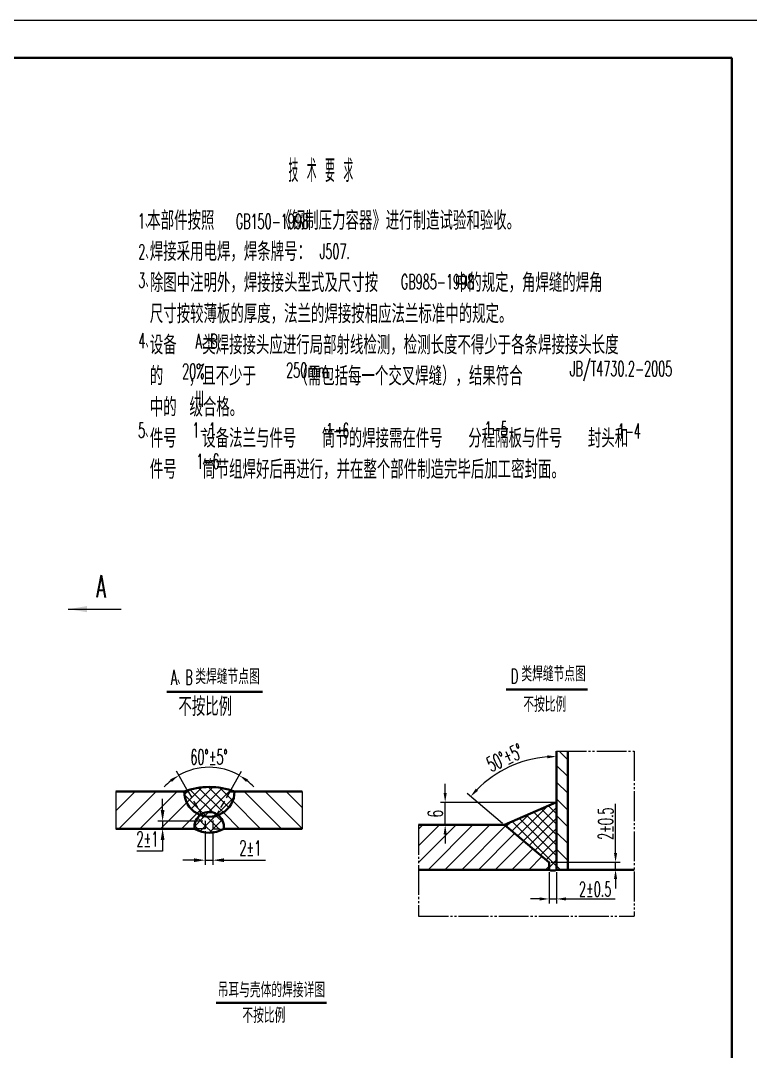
# Model space of a CAD drawing. Header units: millimetres. Extents: x 653 to 3278, y 1219 to 2187.
# Drawn here: x 873.2 to 1068.9, y 1910.6 to 2186.8 of the extents above; entities that cross this region are included whole.
import ezdxf

# ---------------------------------------------------------------- set-up
doc = ezdxf.new("R2010")
doc.units = ezdxf.units.MM
doc.linetypes.add('JIS_02_2.0', pattern=[3, 2, -1])
doc.linetypes.add('JIS_09_08', pattern=[10.75, 8, -0.55, 0.55, -0.55, 0.55, -0.55])
for name, color, linetype, lineweight in [('图层1', 1, 'Continuous', 40), ('图层3', 2, 'Continuous', 20), ('图层4', 5, 'JIS_02_2.0', 20), ('图层5', 6, 'JIS_09_08', 20)]:
    doc.layers.add(name, color=color, linetype=linetype, lineweight=lineweight)
doc.styles.get("Standard").update_dxf_attribs({"font": 'romans.shx', "width": 0.55, "height": 4, "bigfont": 'gbcbig.shx'})
doc.styles.add('数字', font='romans.shx', dxfattribs={"width": 0.55, "height": 4, "bigfont": 'gbcbig.shx'})
doc.styles.add('文字', font='romans.shx', dxfattribs={"height": 4, "bigfont": 'gbcbig.shx'})
doc.styles.add('样式 2', font='romans.shx', dxfattribs={"width": 0.55, "height": 4, "bigfont": 'gbcbig.shx'})
doc.dimstyles.new('ISO-25', dxfattribs={"dimtxt": 4, "dimasz": 3, "dimexe": 1.25, "dimexo": 0.625, "dimgap": 1.25, "dimtad": 1, "dimtoh": 1, "dimtxsty": 'Standard', "dimcen": 2.5, "dimadec": 1, "dimazin": 2, "dimtfac": 1, "dimtmove": 0, "dimatfit": 3, "dimfxl": 1, "dimarcsym": 0})
doc.dimstyles.new('副本ISO-25', dxfattribs={"dimtxt": 4, "dimasz": 2.5, "dimexe": 1.25, "dimexo": 0.625, "dimtad": 1, "dimdsep": 46, "dimtxsty": '样式 2', "dimcen": 2.5, "dimadec": 0, "dimazin": 0, "dimtp": 1, "dimtm": 0.5, "dimtfac": 1, "dimtmove": 0, "dimatfit": 1, "dimfxl": 1, "dimlwd": 25, "dimlwe": 25, "dimarcsym": 0})

# ---------------------------------------------------------------- blocks, each defined once
blk = doc.blocks.new('*D288')
at = {"layer": 'Defpoints', "color": 0}
for p in [(1016.91, 1991.08), (1008.28, 1988.38), (1002.94, 1971.29), (1014.91, 1961.25), (1016.91, 1959.29)]:
    blk.add_point(p, dxfattribs=at)
at = {"layer": '图层3', "color": 0, "lineweight": 25}
blk.add_line((1002.46, 1971.7), (992.92, 1979.7), dxfattribs=at)
blk.add_arc((1016.91, 1959.57), 30.07, 94.7648, 135.2352, dxfattribs=at)
at = {"layer": '图层3', "color": 0}
for points in [[(1014.39, 1989.95), (1014.43, 1989.12), (1016.91, 1989.64)], [(995.87, 1980.46), (995.25, 1981.03), (993.87, 1978.9)]]:
    blk.add_solid(points, dxfattribs=at)
at = {"layer": '图层3', "color": 0, "insert": (1003.04, 1989.3), "char_height": 4, "attachment_point": 5, "rotation": 25, "style": '数字'}
blk.add_mtext('50°%%P5%%D', dxfattribs=at)
blk = doc.blocks.new('*D289')
at = {"layer": 'Defpoints', "color": 0}
for p in [(987.05, 1977.35), (1016.91, 1977.35), (1002.94, 1971.29)]:
    blk.add_point(p, dxfattribs=at)
at = {"layer": '图层3', "color": 0, "lineweight": 25}
for p, q in [((987.05, 1979.85), (987.05, 1982.35)), ((1016.28, 1977.35), (985.8, 1977.35)), ((987.05, 1971.29), (987.05, 1977.35)), ((1002.31, 1971.29), (985.8, 1971.29)), ((987.05, 1968.79), (987.05, 1966.29))]:
    blk.add_line(p, q, dxfattribs=at)
at = {"layer": '图层3', "color": 0}
for points in [[(986.63, 1979.85), (987.47, 1979.85), (987.05, 1977.35)], [(986.63, 1968.79), (987.47, 1968.79), (987.05, 1971.29)]]:
    blk.add_solid(points, dxfattribs=at)
at = {"layer": '图层3', "color": 0, "insert": (984.43, 1974.32), "char_height": 4, "attachment_point": 5, "rotation": 90, "style": '数字'}
blk.add_mtext('6', dxfattribs=at)
blk = doc.blocks.new('*D290')
at = {"layer": 'Defpoints', "color": 0}
for p in [(1014.85, 1961.29), (1014.91, 1959.29), (1032.72, 1959.29)]:
    blk.add_point(p, dxfattribs=at)
at = {"layer": '图层3', "color": 0, "lineweight": 25}
for p, q in [((1032.72, 1963.79), (1032.72, 1976.97)), ((1015.48, 1961.29), (1033.97, 1961.29)), ((1032.72, 1959.29), (1032.72, 1961.29)), ((1015.53, 1959.29), (1033.97, 1959.29)), ((1032.72, 1956.79), (1032.72, 1954.29))]:
    blk.add_line(p, q, dxfattribs=at)
at = {"layer": '图层3', "color": 0}
for points in [[(1032.3, 1963.79), (1033.14, 1963.79), (1032.72, 1961.29)], [(1032.3, 1956.79), (1033.14, 1956.79), (1032.72, 1959.29)]]:
    blk.add_solid(points, dxfattribs=at)
at = {"layer": '图层3', "color": 0, "insert": (1030.09, 1971.63), "char_height": 4, "attachment_point": 5, "rotation": 90, "style": '数字'}
blk.add_mtext('2%%P0.5', dxfattribs=at)
blk = doc.blocks.new('*D291')
at = {"layer": 'Defpoints', "color": 0}
for p in [(1014.91, 1959.29), (1016.91, 1959.29), (1016.91, 1951.47)]:
    blk.add_point(p, dxfattribs=at)
at = {"layer": '图层3', "color": 0, "lineweight": 25}
for p, q in [((1014.91, 1958.67), (1014.91, 1950.22)), ((1016.91, 1958.67), (1016.91, 1950.22)), ((1012.41, 1951.47), (1009.91, 1951.47)), ((1014.91, 1951.47), (1016.91, 1951.47)), ((1019.41, 1951.47), (1032.59, 1951.47))]:
    blk.add_line(p, q, dxfattribs=at)
at = {"layer": '图层3', "color": 0}
for points in [[(1012.41, 1951.88), (1012.41, 1951.05), (1014.91, 1951.47)], [(1019.41, 1951.88), (1019.41, 1951.05), (1016.91, 1951.47)]]:
    blk.add_solid(points, dxfattribs=at)
at = {"layer": '图层3', "color": 0, "insert": (1027.25, 1954.09), "char_height": 4, "attachment_point": 5, "style": '数字'}
blk.add_mtext('2%%P0.5', dxfattribs=at)
blk = doc.blocks.new('*D282')
at = {"layer": 'Defpoints', "color": 0}
for p in [(922.75, 1972.27), (911.31, 1970.27), (922.74, 1970.27)]:
    blk.add_point(p, dxfattribs=at)
at = {"layer": '图层3', "color": 0, "lineweight": -2}
for p, q in [((911.31, 1975.27), (911.31, 1978.27)), ((922.13, 1972.27), (910.06, 1972.27)), ((911.31, 1972.27), (911.31, 1970.27)), ((922.12, 1970.27), (910.06, 1970.27)), ((911.31, 1967.27), (911.31, 1964.27)), ((911.31, 1964.27), (904.41, 1964.27))]:
    blk.add_line(p, q, dxfattribs=at)
at = {"layer": '图层3', "color": 0}
for points in [[(910.81, 1975.27), (911.81, 1975.27), (911.31, 1972.27)], [(910.81, 1967.27), (911.81, 1967.27), (911.31, 1970.27)]]:
    blk.add_solid(points, dxfattribs=at)
at = {"layer": '图层3', "color": 0, "insert": (907.24, 1967.52), "char_height": 4, "attachment_point": 5, "style": '数字'}
blk.add_mtext('2%%P1', dxfattribs=at)
blk = doc.blocks.new('*D283')
at = {"layer": 'Defpoints', "color": 0}
for p in [(926.57, 1986.51), (918.13, 1980.27), (929.37, 1980.27), (922.75, 1972.27), (924.74, 1972.26)]:
    blk.add_point(p, dxfattribs=at)
at = {"layer": '图层3', "color": 0, "lineweight": 25}
for p, q in [((917.82, 1980.81), (915.02, 1985.67)), ((929.68, 1980.81), (932.48, 1985.67))]:
    blk.add_line(p, q, dxfattribs=at)
for start, end in [(60, 120), (128.8408, 137.6816), (42.3184, 51.1592)]:
    blk.add_arc((923.75, 1970.54), 16.22, start, end, dxfattribs=at)
at = {"layer": '图层3', "color": 0}
for points in [[(913.34, 1983.52), (913.81, 1982.83), (915.64, 1984.58)], [(933.69, 1982.83), (934.16, 1983.52), (931.86, 1984.58)]]:
    blk.add_solid(points, dxfattribs=at)
at = {"layer": '图层3', "color": 0, "insert": (923.75, 1989.49), "char_height": 4, "attachment_point": 5, "style": '数字'}
blk.add_mtext('60°%%P5%%D', dxfattribs=at)
blk = doc.blocks.new('*D284')
at = {"layer": 'Defpoints', "color": 0}
for p in [(922.74, 1970.27), (924.74, 1970.27), (924.74, 1961.85)]:
    blk.add_point(p, dxfattribs=at)
at = {"layer": '图层3', "color": 0, "lineweight": -2}
for p, q in [((922.74, 1969.64), (922.74, 1960.6)), ((924.74, 1969.64), (924.74, 1960.6)), ((919.74, 1961.85), (916.74, 1961.85)), ((922.74, 1961.85), (924.74, 1961.85)), ((927.74, 1961.85), (938.9, 1961.85))]:
    blk.add_line(p, q, dxfattribs=at)
at = {"layer": '图层3', "color": 0}
for points in [[(919.74, 1962.35), (919.74, 1961.35), (922.74, 1961.85)], [(927.74, 1962.35), (927.74, 1961.35), (924.74, 1961.85)]]:
    blk.add_solid(points, dxfattribs=at)
at = {"layer": '图层3', "color": 0, "insert": (934.82, 1965.1), "char_height": 4, "attachment_point": 5, "style": '数字'}
blk.add_mtext('2%%P1', dxfattribs=at)

msp = doc.modelspace()

# ---------------------------------------------------------------- hatches: boundary and pattern name
at = {"layer": '图层3'}
h = msp.add_hatch(dxfattribs=at)
h.set_pattern_fill('ANSI31', color=256, angle=90, style=0)
h.set_pattern_definition([(135, (1033.8945, 2464.1876), (-2.245064, -2.245064), [])])
h.paths.add_polyline_path([(1019.909, 1991.076), (1016.909, 1991.076), (1016.909, 1959.293), (1019.909, 1959.293)])
h = msp.add_hatch(dxfattribs=at)
h.set_pattern_fill('ANSI31', color=256, scale=1.25, style=0)
h.set_pattern_definition([(45, (-2238.5575, 2811.5283), (-2.80633, 2.80633), [])])
h.paths.add_polyline_path([(898.744, 1980.266), (898.744, 1970.266), (919.895, 1970.266, -0.2719444), (921.403, 1973.956, -0.3104357), (917.082, 1980.266)])
h = msp.add_hatch(dxfattribs=at)
h.set_pattern_fill('ANSI37', color=256, scale=0.625, angle=90, style=0)
h.set_pattern_definition([(135, (-2238.5575, 2811.5283), (-1.403165, -1.403165), []), (225, (-2238.5575, 2811.5283), (1.403165, -1.403165), [])])
h.paths.add_polyline_path([(929.365, 1980.266), (930.587, 1980.266, 0.1787371), (917.082, 1980.266), (918.134, 1980.266), (921.669, 1974.142, -0.2876478), (925.851, 1974.18)])
h.paths.add_polyline_path([(918.134, 1980.266), (917.082, 1980.266, 0.3104357), (921.403, 1973.956, -0.0206449), (921.669, 1974.142)])
h.paths.add_polyline_path([(930.587, 1980.266), (929.365, 1980.266), (925.851, 1974.18, -0.0274943), (926.207, 1973.933, 0.3130103)])
h.paths.add_polyline_path([(925.851, 1974.18, 0.2876478), (921.669, 1974.142), (921.87, 1973.795, 0.1406748), (925.595, 1973.736)])
h.paths.add_polyline_path([(922.744, 1972.28), (921.87, 1973.795, -0.0182708), (921.403, 1973.956, 0.2719444), (919.895, 1970.266), (922.744, 1970.266)])
h.paths.add_polyline_path([(926.207, 1973.933, -0.0237855), (925.595, 1973.736), (924.744, 1972.262), (924.744, 1970.266), (927.685, 1970.266, 0.2694259)])
h.paths.add_polyline_path([(924.744, 1972.262), (925.595, 1973.736, -0.1406748), (921.87, 1973.795), (922.752, 1972.266), (922.744, 1970.266), (919.895, 1970.266, 0.2732853), (927.685, 1970.266), (924.744, 1970.266)])
h = msp.add_hatch(dxfattribs=at)
h.set_pattern_fill('ANSI31', color=256, scale=1.25, angle=90, style=0)
h.set_pattern_definition([(135, (-2238.5575, 2811.5283), (-2.80633, -2.80633), [])])
h.paths.add_polyline_path([(948.744, 1970.266), (948.744, 1980.266), (930.587, 1980.266, -0.3130103), (926.207, 1973.933, -0.2694259), (927.685, 1970.266)])
h = msp.add_hatch(dxfattribs=at)
h.set_pattern_fill('ANSI37', color=256, scale=0.625, style=0)
h.set_pattern_definition([(45, (89.9818, 1478.388), (-1.403165, 1.403165), []), (135, (89.9818, 1478.388), (-1.403165, -1.403165), [])])
h.paths.add_polyline_path([(1016.909, 1977.354), (1002.937, 1971.293), (1014.854, 1961.293), (1014.909, 1961.293), (1014.909, 1959.293, 0.222292), (1016.909, 1959.293)])
h = msp.add_hatch(dxfattribs=at)
h.set_pattern_fill('ANSI31', color=256, style=0)
h.set_pattern_definition([(45, (1033.8945, 2464.1876), (-2.245064, 2.245064), [])])
h.paths.add_polyline_path([(979.909, 1971.293), (979.909, 1959.293), (1014.909, 1959.293), (1014.909, 1961.248), (1002.937, 1971.293)])

# ---------------------------------------------------------------- linework, layer by layer
at = {"layer": '图层1'}
for p, q in [((1063.866, 2176.779), (678.366, 2176.779)), ((1063.866, 2176.779), (1063.866, 1602.779)), ((912.437, 2006.917), (938.105, 2006.917)), ((1003.441, 2007.545), (1025.223, 2007.545)), ((1016.909, 1959.293), (1016.909, 1991.076)), ((1019.909, 1959.293), (1019.909, 1991.076)), ((898.744, 1980.266), (918.134, 1980.266)), ((929.365, 1980.266), (948.744, 1980.266)), ((1002.937, 1971.293), (1016.909, 1977.354)), ((898.744, 1970.266), (919.895, 1970.266)), ((927.685, 1970.266), (948.744, 1970.266)), ((979.909, 1971.293), (1002.937, 1971.293)), ((1014.909, 1961.248), (1002.937, 1971.293)), ((1014.909, 1959.293), (1014.909, 1961.293)), ((979.909, 1959.293), (1014.909, 1959.293)), ((1016.909, 1959.293), (1037.754, 1959.293)), ((925.646, 1923.594), (955.268, 1923.594))]:
    msp.add_line(p, q, dxfattribs=at)
for centre, radius, start, end in [((923.835, 1961.979), 19.494, 69.73226, 110.26774), ((923.835, 1980.256), 6.753, 179.91268, 0.08732), ((923.79, 1970.827), 3.935, 351.80472, 188.19528), ((923.79, 1976.86), 7.659, 239.43026, 300.56974), ((1015.909, 1961.432), 2.36, 244.93476, 295.06524)]:
    msp.add_arc(centre, radius, start, end, dxfattribs=at)
at = {"layer": '图层3'}
for p, q in [((1494.366, 2186.779), (653.366, 2186.779)), ((898.744, 1980.266), (898.744, 1970.266)), ((948.744, 1980.266), (948.744, 1970.266)), ((1014.854, 1961.293), (1014.909, 1961.293))]:
    msp.add_line(p, q, dxfattribs=at)
at = {"layer": '图层4'}
for p, q in [((917.082, 1980.266), (918.134, 1980.266)), ((918.134, 1980.266), (922.752, 1972.266)), ((929.365, 1980.266), (924.744, 1972.262)), ((930.587, 1980.266), (929.365, 1980.266)), ((922.752, 1972.266), (922.752, 1970.266)), ((924.744, 1972.262), (924.744, 1970.266)), ((922.744, 1970.266), (919.895, 1970.266)), ((924.744, 1970.266), (927.685, 1970.266))]:
    msp.add_line(p, q, dxfattribs=at)
at = {"layer": '图层5'}
for p, q in [((1016.909, 1991.076), (1037.754, 1991.076)), ((1037.754, 1991.076), (1037.754, 1946.866)), ((979.909, 1971.293), (979.909, 1946.866)), ((979.909, 1946.866), (1037.754, 1946.866))]:
    msp.add_line(p, q, dxfattribs=at)

# ---------------------------------------------------------------- texts
at = {"layer": '图层3', "char_height": 6, "attachment_point": 1}
for s, insert, width in [('技 术 要 求', (945.044, 2149.528), 73.98205), ('A', (893.547, 2038.214), 7.59589)]:
    msp.add_mtext(s, dxfattribs=dict(at, insert=insert, width=width))
at = {"layer": '图层3'}
for s, insert, char_height, width, attachment_point, style in [('1、', (904.724, 2135.096), 4, 16.184, 1, '数字'), (' {\\H1.25x; 本部件按照     《钢制压力容器》进行制造试验和验收。\\P  焊接采用电焊，焊条牌号：\\P  除图中注明外，焊接接头型式及尺寸按      中的规定，角焊缝的焊角\\P  尺寸按较薄板的厚度，法兰的焊接按相应法兰标准中的规定。\\P  设备  类焊接接头应进行局部射线检测，检测长度不得少于各条焊接接头长度\\P  的  ，且不少于   （需包括每一个交叉焊缝），结果符合\\P  中的 级合格。\\P  件号  设备法兰与件号  筒节的焊接需在件号  分程隔板与件号  封头和\\P  件号  筒节组焊好后再进行，并在整个部件制造完毕后加工密封面。}', (901.02, 2135.714), 4, 188.8156, 1, '文字'), ('GB150-1998', (930.919, 2134.986), 4, 25.48984, 1, '数字'), ('2、', (904.807, 2126.834), 4, 16.184, 1, '数字'), ('J507.', (953.417, 2126.958), 4, 43.62387, 1, '数字'), ('3、', (904.807, 2119.219), 4, 16.184, 1, '数字'), ('GB985-1998', (975.182, 2118.81), 4, 17.47749, 1, '数字'), ('4、', (904.807, 2103.057), 4, 16.184, 1, '数字'), ('A、B', (920.122, 2102.895), 4, 27.67778, 1, '数字'), ('JB/T4730.2-2005', (1020.482, 2095.54), 4, 8.28199, 1, '数字'), ('20%', (916.555, 2094.855), 4, 28.76309, 1, '数字'), ('250mm', (944.439, 2095.127), 4, 23.01557, 1, '数字'), ('Ⅲ', (919.946, 2087.775), 5, 28.16223, 1, '数字'), ('5、', (904.724, 2079.022), 4, 16.184, 1, '数字'), ('1-1', (919.305, 2079.102), 4, 27.16938, 1, '数字'), ('1-6', (955.138, 2078.95), 4, 21.14309, 1, '数字'), ('1-5', (997.596, 2079.361), 4, 12.50725, 1, '数字'), ('1-4', (1033.264, 2078.834), 4, 5.13317, 1, '数字'), ('1-6', (920.325, 2070.706), 4, 25.81505, 1, '数字'), ('类焊缝节点图', (928.712, 2010.995), 4, 70.54062, 5, '文字'), ('D', (1005.646, 2011.149), 4, 70.54062, 5, '数字'), ('类焊缝节点图', (1016.118, 2011.727), 4, 70.54062, 5, '文字'), ('A、B', (916.436, 2010.855), 4, 70.54062, 5, '数字'), ('不按比例', (922.744, 2002.976), 5, 58.34038, 5, '文字'), ('不按比例', (1013.75, 2003.566), 4, 70.54062, 5, '文字'), ('吊耳与壳体的焊接详图', (940.457, 1927.064), 4, 70.54062, 5, '文字'), ('不按比例', (938.457, 1920.258), 4, 58.34038, 5, '文字')]:
    msp.add_mtext(s, dxfattribs=dict(at, insert=insert, char_height=char_height, width=width, attachment_point=attachment_point, style=style))

# ---------------------------------------------------------------- dimensions: what is measured, and where the dimension line sits
for base, line1, line2, picture, middle in [((1008.285, 1988.377), ((1016.909, 1959.293), (1016.909, 1991.076)), ((1014.909, 1961.248), (1002.937, 1971.293)), '*D288', (1003.044, 1989.302)), ((926.566, 1986.511), ((924.744, 1972.262), (929.365, 1980.266)), ((922.752, 1972.266), (918.134, 1980.266)), '*D283', (923.749, 1989.493))]:
    dim = msp.add_angular_dim_2l(base=base, line1=line1, line2=line2, text='<>%%P5%%D', dimstyle='副本ISO-25', override={"dimtxsty": '数字'}, dxfattribs=at)
    dim.commit()
    dim.dimension.update_dxf_attribs({"geometry": picture, "text_midpoint": middle})
for base, p1, p2, text, dimstyle, picture, middle in [((987.05, 1977.354), (1002.937, 1971.293), (1016.909, 1977.354), '6', '副本ISO-25', '*D289', (984.425, 1974.324)), ((911.314, 1970.266), (922.752, 1972.266), (922.744, 1970.266), '2%%P1', 'ISO-25', '*D282', (907.235, 1967.516))]:
    dim = msp.add_linear_dim(base=base, p1=p1, p2=p2, angle=90, text=text, dimstyle=dimstyle, override={"dimtxsty": '数字'}, dxfattribs=at)
    dim.commit()
    dim.dimension.update_dxf_attribs({"geometry": picture, "text_midpoint": middle})
dim = msp.add_linear_dim(base=(1032.719, 1959.293), p1=(1014.854, 1961.293), p2=(1014.909, 1959.293), angle=90, text='2%%P0.5', dimstyle='副本ISO-25', override={"dimtxsty": '数字'}, dxfattribs=at)
dim.commit()
dim.dimension.update_dxf_attribs({"geometry": '*D290', "text_midpoint": (1032.719, 1971.633), "dimtype": 160})
for base, p1, p2, text, dimstyle, picture, middle in [((924.744, 1961.845), (922.744, 1970.266), (924.744, 1970.266), '2%%P1', 'ISO-25', '*D284', (934.823, 1965.095)), ((1016.909, 1951.466), (1014.909, 1959.293), (1016.909, 1959.293), '2%%P0.5', '副本ISO-25', '*D291', (1027.248, 1954.091))]:
    dim = msp.add_linear_dim(base=base, p1=p1, p2=p2, text=text, dimstyle=dimstyle, override={"dimtxsty": '数字'}, dxfattribs=at)
    dim.commit()
    dim.dimension.update_dxf_attribs({"geometry": picture, "text_midpoint": middle})

# ---------------------------------------------------------------- leaders
msp.add_leader([(886.018, 2029.108), (900.216, 2029.108)], dimstyle='ISO-25', override={"dimasz": 5, "dimgap": 0.625, "dimtad": 0}, dxfattribs=at)

doc.saveas('drawing.dxf')
